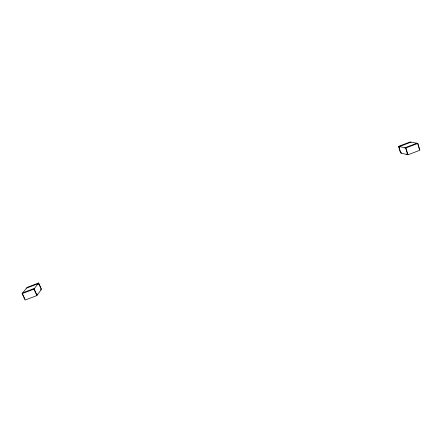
<?xml version="1.0" encoding="UTF-8"?>
<svg xmlns="http://www.w3.org/2000/svg" width="442" height="442" viewBox="0 0 442 442"><rect width="100%" height="100%" fill="white"/><g stroke="black" fill="none" stroke-linecap="round" stroke-linejoin="round"><path stroke-width="0.66" d="M36.924 295.56L41.509 289.228L38.625 282.99L27.177 287.344L22.1 293.626L25.122 300.041L36.924 295.56L33.929 289.134L38.625 282.99M398.551 146.363L410.143 141.959L417.867 143.412L419.9 150.252L407.955 154.788L400.568 152.971L398.551 146.363L405.889 147.959L417.867 143.412M26.559 288.107L38.056 283.736L38.377 284.438L38.802 283.874L41.051 288.731L40.631 289.306L40.951 289.996M411.077 142.136L399.446 146.556L399.667 147.297L398.999 147.147L400.568 152.297L401.242 152.457L401.469 153.192M22.752 292.819L34.531 288.344L34.863 289.057L34.415 289.648L36.741 294.643L37.183 294.035L37.515 294.748M416.872 143.225L404.944 147.755L405.176 148.512L405.883 148.667L407.485 153.976L406.778 153.805L407.005 154.556M22.1 293.626L33.929 289.134M22.597 294.134L24.951 299.123M405.889 147.959L407.955 154.788M417.845 144.125L419.425 149.44"/></g></svg>
